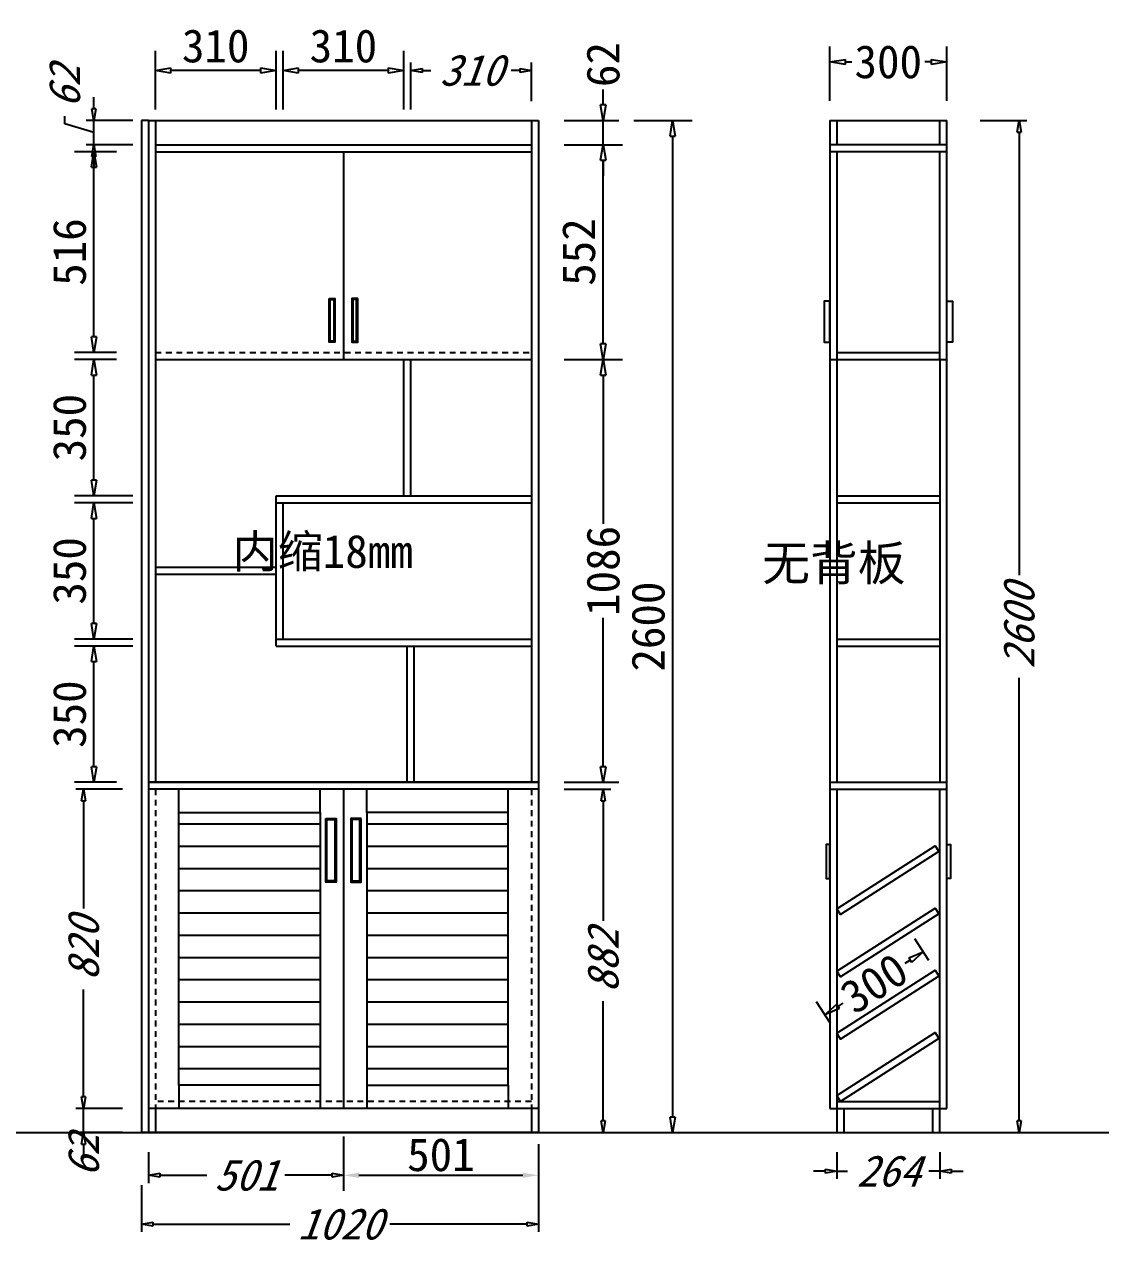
# Model space of a CAD drawing. Header units: millimetres. Extents: x 366509 to 398313, y -1245498 to -1202747.
# Drawn here: x 376097 to 378862, y -1221403 to -1218268 of the extents above; entities that cross this region are included whole.
import ezdxf

# ---------------------------------------------------------------- set-up
doc = ezdxf.new("R2010")
doc.units = ezdxf.units.MM
doc.header["$LTSCALE"] = 20
doc.linetypes.add('JIS_02_0.7', pattern=[1.35, 0.75, -0.6])
doc.layers.get('Defpoints').update_dxf_attribs({"color": 250})
doc.styles.get("Standard").update_dxf_attribs({"font": 'SimSun.ttf', "height": 85})
doc.styles.add('text', font='SimSun.ttf', dxfattribs={"height": 85})
doc.styles.add('汉字', font='SimSun.ttf', dxfattribs={"oblique": 20, "height": 80})
doc.dimstyles.new('200', dxfattribs={"dimtxt": 90, "dimasz": 40, "dimexe": 50, "dimexo": 100, "dimgap": 20, "dimtad": 1, "dimdec": 0, "dimtxsty": 'Standard', "dimblk": 'CLOSEDBLANK', "dimcen": 100, "dimdle": 50, "dimclrd": 256, "dimclre": 256, "dimclrt": 256, "dimadec": 0, "dimazin": 0, "dimtfac": 1, "dimtdec": 0, "dimtmove": 2, "dimatfit": 3, "dimldrblk": 'CLOSEDBLANK', "dimfxl": 100, "dimfxlon": 1, "dimlwd": 25, "dimlwe": 25, "dimarcsym": 0})
doc.dimstyles.new('ISO-25', dxfattribs={"dimtxt": 2.5, "dimasz": 2.5, "dimexe": 1.25, "dimexo": 0.625, "dimtad": 1, "dimtxsty": 'Standard', "dimcen": 2.5, "dimadec": 0, "dimazin": 0, "dimtfac": 1, "dimtmove": 0, "dimatfit": 3, "dimfxl": 1, "dimarcsym": 0})
doc.dimstyles.get("Standard").update_dxf_attribs({"dimtxt": 0.18, "dimasz": 0.18, "dimexe": 0.18, "dimexo": 0.0625, "dimgap": 0.09, "dimtad": 0, "dimtih": 1, "dimtoh": 1, "dimdec": 4, "dimzin": 0, "dimdsep": 46, "dimtxsty": 'Standard', "dimcen": 0.09, "dimadec": 0, "dimazin": 0, "dimtfac": 1, "dimtdec": 4, "dimtofl": 0, "dimtmove": 0, "dimatfit": 3, "dimfxl": 1, "dimtolj": 1, "dimtzin": 0, "dimarcsym": 0})
doc.dimstyles.new('周文晶', dxfattribs={"dimtxt": 70, "dimasz": 40, "dimexe": 40, "dimexo": 30, "dimgap": 10, "dimtad": 0, "dimdec": 0, "dimtxsty": 'Standard', "dimblk": 'CLOSEDBLANK', "dimcen": 200, "dimclrd": 256, "dimclre": 256, "dimadec": 0, "dimazin": 0, "dimtfac": 1, "dimtdec": 0, "dimtmove": 0, "dimatfit": 3, "dimldrblk": 'CLOSEDBLANK', "dimfxl": 100, "dimfxlon": 1, "dimarcsym": 0})

# ---------------------------------------------------------------- blocks, each defined once
blk = doc.blocks.new('_ClosedBlank')
at = {"color": 0, "linetype": 'ByBlock', "lineweight": -2}
for p, q in [((-1, 0.167), (0, 0)), ((-1, 0.167), (-1, -0.167)), ((0, 0), (-1, -0.167))]:
    blk.add_line(p, q, dxfattribs=at)
blk = doc.blocks.new('*D786')
at = {"lineweight": 25, "transparency": 16777216}
for p, q in [((376249.2, -1221023.1), (376249.2, -1220993.1)), ((376349.2, -1221053.1), (376229.2, -1221053.1)), ((376249.2, -1221115.1), (376249.2, -1221053.1)), ((376349.2, -1221115.1), (376229.2, -1221115.1)), ((376249.2, -1221145.1), (376249.2, -1221175.1))]:
    blk.add_line(p, q, dxfattribs=at)
at = {"layer": 'Defpoints', "color": 0, "transparency": 16777216}
for p in [(376249.2, -1221053.1), (376433.6, -1221053.1), (376415.6, -1221115.1)]:
    blk.add_point(p, dxfattribs=at)
at = {"lineweight": 25, "transparency": 16777216, "xscale": 30, "yscale": 30, "zscale": 30}
for p, rotation in [((376249.2, -1221053.1), 270), ((376249.2, -1221115.1), 90)]:
    blk.add_blockref('_ClosedBlank', p, dxfattribs=dict(at, rotation=rotation))
at = {"lineweight": -3, "transparency": 16777216, "insert": (376249.2, -1221175.1), "char_height": 80, "attachment_point": 5, "rotation": 90, "style": '汉字'}
blk.add_mtext('62', dxfattribs=at)
blk = doc.blocks.new('*D787')
at = {"lineweight": 25, "transparency": 16777216}
for p, q in [((376349.2, -1220233.1), (376229.2, -1220233.1)), ((376249.2, -1220263.1), (376249.2, -1220538.9)), ((376249.2, -1221023.1), (376249.2, -1220747.2)), ((376349.2, -1221053.1), (376229.2, -1221053.1))]:
    blk.add_line(p, q, dxfattribs=at)
at = {"layer": 'Defpoints', "color": 0, "transparency": 16777216}
for p in [(376249.2, -1220233.1), (376433.6, -1220233.1), (376433.6, -1221053.1)]:
    blk.add_point(p, dxfattribs=at)
at = {"lineweight": 25, "transparency": 16777216, "xscale": 30, "yscale": 30, "zscale": 30}
for p, rotation in [((376249.2, -1220233.1), 90), ((376249.2, -1221053.1), 270)]:
    blk.add_blockref('_ClosedBlank', p, dxfattribs=dict(at, rotation=rotation))
at = {"lineweight": -3, "transparency": 16777216, "insert": (376249.2, -1220643.1), "char_height": 80, "attachment_point": 5, "rotation": 90, "style": '汉字'}
blk.add_mtext('820', dxfattribs=at)
blk = doc.blocks.new('*D794')
at = {"lineweight": 25, "transparency": 16777216}
for p, q in [((377089.6, -1218486.5), (377089.6, -1218366.5)), ((377399.6, -1218465.2), (377399.6, -1218366.5)), ((377119.6, -1218386.5), (377141.3, -1218386.5)), ((377369.6, -1218386.5), (377347.9, -1218386.5))]:
    blk.add_line(p, q, dxfattribs=at)
at = {"layer": 'Defpoints', "color": 0, "transparency": 16777216}
for p in [(377399.6, -1218386.5), (377399.6, -1218515.2), (377089.6, -1219129.1)]:
    blk.add_point(p, dxfattribs=at)
at = {"lineweight": 25, "transparency": 16777216, "xscale": 30, "yscale": 30, "zscale": 30, "rotation": 180}
blk.add_blockref('_ClosedBlank', (377089.6, -1218386.5), dxfattribs=at)
at = {"lineweight": 25, "transparency": 16777216, "xscale": 30, "yscale": 30, "zscale": 30}
blk.add_blockref('_ClosedBlank', (377399.6, -1218386.5), dxfattribs=at)
at = {"lineweight": -3, "transparency": 16777216, "insert": (377244.6, -1218386.5), "char_height": 80, "attachment_point": 5, "style": '汉字'}
blk.add_mtext('310', dxfattribs=at)
blk = doc.blocks.new('*D788')
at = {"lineweight": 25, "transparency": 16777216}
for p, q in [((376397.6, -1221250.2), (376397.6, -1221370.2)), ((377417.6, -1221250.2), (377417.6, -1221370.2)), ((376427.6, -1221350.2), (376779, -1221350.2)), ((377387.6, -1221350.2), (377036.2, -1221350.2))]:
    blk.add_line(p, q, dxfattribs=at)
at = {"layer": 'Defpoints', "color": 0, "transparency": 16777216}
for p in [(376397.6, -1221115.1), (377417.6, -1221115.1), (377417.6, -1221350.2)]:
    blk.add_point(p, dxfattribs=at)
at = {"lineweight": 25, "transparency": 16777216, "xscale": 30, "yscale": 30, "zscale": 30, "rotation": 180}
blk.add_blockref('_ClosedBlank', (376397.6, -1221350.2), dxfattribs=at)
at = {"lineweight": 25, "transparency": 16777216, "xscale": 30, "yscale": 30, "zscale": 30}
blk.add_blockref('_ClosedBlank', (377417.6, -1221350.2), dxfattribs=at)
at = {"lineweight": -3, "transparency": 16777216, "insert": (376907.6, -1221350.2), "char_height": 80, "attachment_point": 5, "style": '汉字'}
blk.add_mtext('1020', dxfattribs=at)
blk = doc.blocks.new('*D795')
at = {"lineweight": 25, "transparency": 16777216}
for p, q in [((378184, -1221165.1), (378184, -1221234.1)), ((378448.4, -1221165.1), (378448.4, -1221234.1)), ((378154, -1221214.1), (378124, -1221214.1)), ((378184, -1221214.1), (378211.6, -1221214.1)), ((378448.4, -1221214.1), (378420.8, -1221214.1)), ((378478.4, -1221214.1), (378508.4, -1221214.1))]:
    blk.add_line(p, q, dxfattribs=at)
at = {"layer": 'Defpoints', "color": 0, "transparency": 16777216}
for p in [(378184, -1221115.1), (378448.4, -1221115.1), (378448.4, -1221214.1)]:
    blk.add_point(p, dxfattribs=at)
at = {"lineweight": 25, "transparency": 16777216, "xscale": 30, "yscale": 30, "zscale": 30}
blk.add_blockref('_ClosedBlank', (378184, -1221214.1), dxfattribs=at)
at = {"lineweight": 25, "transparency": 16777216, "xscale": 30, "yscale": 30, "zscale": 30, "rotation": 180}
blk.add_blockref('_ClosedBlank', (378448.4, -1221214.1), dxfattribs=at)
at = {"lineweight": -3, "transparency": 16777216, "insert": (378316.2, -1221214.1), "char_height": 80, "attachment_point": 5, "style": '汉字'}
blk.add_mtext('264', dxfattribs=at)
blk = doc.blocks.new('*D796')
at = {"lineweight": 25, "transparency": 16777216}
for p, q in [((378552.3, -1218515.1), (378672.3, -1218515.1)), ((378652.3, -1218545.1), (378652.3, -1219682.9)), ((378652.3, -1221085.1), (378652.3, -1219947.2)), ((378552.3, -1221115.1), (378672.3, -1221115.1))]:
    blk.add_line(p, q, dxfattribs=at)
at = {"layer": 'Defpoints', "color": 0, "transparency": 16777216}
for p in [(378466.4, -1218515.1), (378466.4, -1221115.1), (378652.3, -1221115.1)]:
    blk.add_point(p, dxfattribs=at)
at = {"lineweight": 25, "transparency": 16777216, "xscale": 30, "yscale": 30, "zscale": 30}
for p, rotation in [((378652.3, -1218515.1), 90), ((378652.3, -1221115.1), 270)]:
    blk.add_blockref('_ClosedBlank', p, dxfattribs=dict(at, rotation=rotation))
at = {"lineweight": -3, "transparency": 16777216, "insert": (378652.3, -1219815.1), "char_height": 80, "attachment_point": 5, "rotation": 90, "style": '汉字'}
blk.add_mtext('2600', dxfattribs=at)
blk = doc.blocks.new('*D789')
at = {"lineweight": 25, "transparency": 16777216}
for p, q in [((377483.9, -1220233.1), (377603.9, -1220233.1)), ((377583.9, -1220263.1), (377583.9, -1220570.6)), ((377583.9, -1221085.1), (377583.9, -1220777.6)), ((377483.9, -1221115.1), (377603.9, -1221115.1))]:
    blk.add_line(p, q, dxfattribs=at)
at = {"layer": 'Defpoints', "color": 0, "transparency": 16777216}
for p in [(377417.6, -1220233.1), (377399.6, -1221115.1), (377583.9, -1221115.1)]:
    blk.add_point(p, dxfattribs=at)
at = {"lineweight": 25, "transparency": 16777216, "xscale": 30, "yscale": 30, "zscale": 30}
for p, rotation in [((377583.9, -1220233.1), 90), ((377583.9, -1221115.1), 270)]:
    blk.add_blockref('_ClosedBlank', p, dxfattribs=dict(at, rotation=rotation))
at = {"lineweight": -3, "transparency": 16777216, "insert": (377583.9, -1220674.1), "char_height": 80, "attachment_point": 5, "rotation": 90, "style": '汉字'}
blk.add_mtext('882', dxfattribs=at)
blk = doc.blocks.new('*D797')
at = {"lineweight": 25, "transparency": 16777216}
for p, q in [((376275.8, -1218485.2), (376275.8, -1218455.2)), ((376200.8, -1218523.7), (376200.8, -1218503.7)), ((376275.8, -1218546.2), (376200.8, -1218523.7)), ((376375.8, -1218515.2), (376255.8, -1218515.2)), ((376275.8, -1218577.2), (376275.8, -1218515.2)), ((376275.8, -1218577.2), (376275.8, -1218515.2)), ((376375.8, -1218577.2), (376255.8, -1218577.2)), ((376275.8, -1218607.2), (376275.8, -1218637.2))]:
    blk.add_line(p, q, dxfattribs=at)
at = {"layer": 'Defpoints', "color": 0, "transparency": 16777216}
for p in [(376275.8, -1218515.2), (376433.6, -1218515.2), (376433.6, -1218577.2)]:
    blk.add_point(p, dxfattribs=at)
at = {"lineweight": 25, "transparency": 16777216, "xscale": 30, "yscale": 30, "zscale": 30}
for p, rotation in [((376275.8, -1218515.2), 270), ((376275.8, -1218577.2), 90)]:
    blk.add_blockref('_ClosedBlank', p, dxfattribs=dict(at, rotation=rotation))
at = {"lineweight": -3, "transparency": 16777216, "insert": (376200.8, -1218428.9), "char_height": 80, "attachment_point": 5, "rotation": 90, "style": '汉字'}
blk.add_mtext('62', dxfattribs=at)
blk = doc.blocks.new('*D790')
at = {"lineweight": 25, "transparency": 16777216}
for p, q in [((376916.6, -1221124.6), (376916.6, -1221244.6)), ((376415.6, -1221165.1), (376415.6, -1221244.6)), ((376445.6, -1221224.6), (376565.7, -1221224.6)), ((376886.6, -1221224.6), (376766.5, -1221224.6))]:
    blk.add_line(p, q, dxfattribs=at)
at = {"layer": 'Defpoints', "color": 0, "transparency": 16777216}
for p in [(376916.6, -1221053.1), (376415.6, -1221115.1), (376415.6, -1221224.6)]:
    blk.add_point(p, dxfattribs=at)
at = {"lineweight": 25, "transparency": 16777216, "xscale": 30, "yscale": 30, "zscale": 30, "rotation": 180}
blk.add_blockref('_ClosedBlank', (376415.6, -1221224.6), dxfattribs=at)
at = {"lineweight": 25, "transparency": 16777216, "xscale": 30, "yscale": 30, "zscale": 30}
blk.add_blockref('_ClosedBlank', (376916.6, -1221224.6), dxfattribs=at)
at = {"lineweight": -3, "transparency": 16777216, "insert": (376666.1, -1221224.6), "char_height": 80, "attachment_point": 5, "style": '汉字'}
blk.add_mtext('501', dxfattribs=at)
blk = doc.blocks.new('*D791')
at = {"lineweight": 25, "transparency": 16777216}
for p, q in [((377662.2, -1218515.2), (377812.2, -1218515.2)), ((377762.2, -1218555.2), (377762.2, -1221075.1)), ((377662.2, -1221115.1), (377812.2, -1221115.1))]:
    blk.add_line(p, q, dxfattribs=at)
at = {"layer": 'Defpoints', "color": 0, "transparency": 16777216}
for p in [(377255.6, -1218515.2), (377255.6, -1221115.1), (377762.2, -1221115.1)]:
    blk.add_point(p, dxfattribs=at)
at = {"lineweight": 25, "transparency": 16777216, "xscale": 40, "yscale": 40, "zscale": 40}
for p, rotation in [((377762.2, -1218515.2), 90), ((377762.2, -1221115.1), 270)]:
    blk.add_blockref('_ClosedBlank', p, dxfattribs=dict(at, rotation=rotation))
at = {"lineweight": -3, "transparency": 16777216, "insert": (377699.7, -1219815.1), "char_height": 85, "attachment_point": 5, "rotation": 90}
blk.add_mtext('2600', dxfattribs=at)
blk = doc.blocks.new('*D798')
at = {"lineweight": 25, "transparency": 16777216}
for p, q in [((376761.6, -1218486.5), (376761.6, -1218336.5)), ((377071.6, -1218486.5), (377071.6, -1218336.5)), ((377031.6, -1218386.5), (376801.6, -1218386.5))]:
    blk.add_line(p, q, dxfattribs=at)
at = {"layer": 'Defpoints', "color": 0, "transparency": 16777216}
for p in [(376761.6, -1218386.5), (377071.6, -1219129.1), (376761.6, -1219497.1)]:
    blk.add_point(p, dxfattribs=at)
at = {"lineweight": 25, "transparency": 16777216, "xscale": 40, "yscale": 40, "zscale": 40, "rotation": 180}
blk.add_blockref('_ClosedBlank', (376761.6, -1218386.5), dxfattribs=at)
at = {"lineweight": 25, "transparency": 16777216, "xscale": 40, "yscale": 40, "zscale": 40}
blk.add_blockref('_ClosedBlank', (377071.6, -1218386.5), dxfattribs=at)
at = {"lineweight": -3, "transparency": 16777216, "insert": (376916.6, -1218324), "char_height": 85, "attachment_point": 5}
blk.add_mtext('310', dxfattribs=at)
blk = doc.blocks.new('*D799')
at = {"lineweight": 25, "transparency": 16777216}
for p, q in [((376433.6, -1218486.5), (376433.6, -1218336.5)), ((376743.6, -1218486.5), (376743.6, -1218336.5)), ((376703.6, -1218386.5), (376473.6, -1218386.5))]:
    blk.add_line(p, q, dxfattribs=at)
at = {"layer": 'Defpoints', "color": 0, "transparency": 16777216}
for p in [(376433.6, -1218386.5), (376743.6, -1219479.1), (376433.6, -1219663.1)]:
    blk.add_point(p, dxfattribs=at)
at = {"lineweight": 25, "transparency": 16777216, "xscale": 40, "yscale": 40, "zscale": 40, "rotation": 180}
blk.add_blockref('_ClosedBlank', (376433.6, -1218386.5), dxfattribs=at)
at = {"lineweight": 25, "transparency": 16777216, "xscale": 40, "yscale": 40, "zscale": 40}
blk.add_blockref('_ClosedBlank', (376743.6, -1218386.5), dxfattribs=at)
at = {"lineweight": -3, "transparency": 16777216, "insert": (376588.6, -1218324), "char_height": 85, "attachment_point": 5}
blk.add_mtext('310', dxfattribs=at)
blk = doc.blocks.new('*D792')
at = {"lineweight": 25, "transparency": 16777216}
for p, q in [((376375.8, -1219865.1), (376225.8, -1219865.1)), ((376275.8, -1220175.1), (376275.8, -1219905.1)), ((376333.6, -1220215.1), (376225.8, -1220215.1))]:
    blk.add_line(p, q, dxfattribs=at)
at = {"layer": 'Defpoints', "color": 0, "transparency": 16777216}
for p in [(376275.8, -1219865.1), (376743.6, -1219865.1), (376433.6, -1220215.1)]:
    blk.add_point(p, dxfattribs=at)
at = {"lineweight": 25, "transparency": 16777216, "xscale": 40, "yscale": 40, "zscale": 40}
for p, rotation in [((376275.8, -1219865.1), 90), ((376275.8, -1220215.1), 270)]:
    blk.add_blockref('_ClosedBlank', p, dxfattribs=dict(at, rotation=rotation))
at = {"lineweight": -3, "transparency": 16777216, "insert": (376213.3, -1220040.1), "char_height": 85, "attachment_point": 5, "rotation": 90}
blk.add_mtext('350', dxfattribs=at)
blk = doc.blocks.new('*D800')
at = {"lineweight": 25, "transparency": 16777216}
for p, q in [((376375.8, -1219497.1), (376225.8, -1219497.1)), ((376275.8, -1219807.1), (376275.8, -1219537.1)), ((376375.8, -1219847.1), (376225.8, -1219847.1))]:
    blk.add_line(p, q, dxfattribs=at)
at = {"layer": 'Defpoints', "color": 0, "transparency": 16777216}
for p in [(376275.8, -1219497.1), (376743.6, -1219497.1), (376743.6, -1219847.1)]:
    blk.add_point(p, dxfattribs=at)
at = {"lineweight": 25, "transparency": 16777216, "xscale": 40, "yscale": 40, "zscale": 40}
for p, rotation in [((376275.8, -1219497.1), 90), ((376275.8, -1219847.1), 270)]:
    blk.add_blockref('_ClosedBlank', p, dxfattribs=dict(at, rotation=rotation))
at = {"lineweight": -3, "transparency": 16777216, "insert": (376213.3, -1219672.1), "char_height": 85, "attachment_point": 5, "rotation": 90}
blk.add_mtext('350', dxfattribs=at)
blk = doc.blocks.new('*D801')
at = {"lineweight": 25, "transparency": 16777216}
for p, q in [((376333.6, -1219129.1), (376225.8, -1219129.1)), ((376275.8, -1219439.1), (376275.8, -1219169.1)), ((376375.8, -1219479.1), (376225.8, -1219479.1))]:
    blk.add_line(p, q, dxfattribs=at)
at = {"layer": 'Defpoints', "color": 0, "transparency": 16777216}
for p in [(376275.8, -1219129.1), (376433.6, -1219129.1), (376743.6, -1219479.1)]:
    blk.add_point(p, dxfattribs=at)
at = {"lineweight": 25, "transparency": 16777216, "xscale": 40, "yscale": 40, "zscale": 40}
for p, rotation in [((376275.8, -1219129.1), 90), ((376275.8, -1219479.1), 270)]:
    blk.add_blockref('_ClosedBlank', p, dxfattribs=dict(at, rotation=rotation))
at = {"lineweight": -3, "transparency": 16777216, "insert": (376213.3, -1219304.1), "char_height": 85, "attachment_point": 5, "rotation": 90}
blk.add_mtext('350', dxfattribs=at)
blk = doc.blocks.new('*D802')
at = {"lineweight": 25, "transparency": 16777216}
for p, q in [((376333.6, -1218595.2), (376225.8, -1218595.2)), ((376275.8, -1219071.1), (376275.8, -1218635.2)), ((376333.6, -1219111.1), (376225.8, -1219111.1))]:
    blk.add_line(p, q, dxfattribs=at)
at = {"layer": 'Defpoints', "color": 0, "transparency": 16777216}
for p in [(376275.8, -1218595.2), (376433.6, -1218595.2), (376433.6, -1219111.1)]:
    blk.add_point(p, dxfattribs=at)
at = {"lineweight": 25, "transparency": 16777216, "xscale": 40, "yscale": 40, "zscale": 40}
for p, rotation in [((376275.8, -1218595.2), 90), ((376275.8, -1219111.1), 270)]:
    blk.add_blockref('_ClosedBlank', p, dxfattribs=dict(at, rotation=rotation))
at = {"lineweight": -3, "transparency": 16777216, "insert": (376213.3, -1218853.1), "char_height": 85, "attachment_point": 5, "rotation": 90}
blk.add_mtext('516', dxfattribs=at)
blk = doc.blocks.new('*D803')
at = {"lineweight": 25, "transparency": 16777216}
for p, q in [((377499.6, -1218577.2), (377633.9, -1218577.2)), ((377583.9, -1219089.1), (377583.9, -1218617.2)), ((377499.6, -1219129.1), (377633.9, -1219129.1))]:
    blk.add_line(p, q, dxfattribs=at)
at = {"layer": 'Defpoints', "color": 0, "transparency": 16777216}
for p in [(377399.6, -1218577.2), (377583.9, -1218577.2), (377399.6, -1219129.1)]:
    blk.add_point(p, dxfattribs=at)
at = {"lineweight": 25, "transparency": 16777216, "xscale": 40, "yscale": 40, "zscale": 40}
for p, rotation in [((377583.9, -1218577.2), 90), ((377583.9, -1219129.1), 270)]:
    blk.add_blockref('_ClosedBlank', p, dxfattribs=dict(at, rotation=rotation))
at = {"lineweight": -3, "transparency": 16777216, "insert": (377521.4, -1218853.1), "char_height": 85, "attachment_point": 5, "rotation": 90}
blk.add_mtext('552', dxfattribs=at)
blk = doc.blocks.new('*D793')
at = {"color": 0, "lineweight": -2, "transparency": 16777216}
for p, q in [((376916.6, -1221124.6), (376916.6, -1221264.6)), ((377417.6, -1221145.1), (377417.6, -1221264.6)), ((376956.6, -1221224.6), (377377.6, -1221224.6))]:
    blk.add_line(p, q, dxfattribs=at)
at = {"color": 0, "transparency": 16777216}
for points in [[(376956.6, -1221217.9), (376956.6, -1221231.3), (376916.6, -1221224.6)], [(377377.6, -1221217.9), (377377.6, -1221231.3), (377417.6, -1221224.6)]]:
    blk.add_solid(points, dxfattribs=at)
at = {"layer": 'Defpoints', "color": 0, "transparency": 16777216}
for p in [(376916.6, -1221053.1), (377417.6, -1221115.1), (377417.6, -1221224.6)]:
    blk.add_point(p, dxfattribs=at)
at = {"color": 0, "lineweight": -3, "transparency": 16777216, "insert": (377167.1, -1221172.1), "char_height": 85, "attachment_point": 5}
blk.add_mtext('501', dxfattribs=at)
blk = doc.blocks.new('*D785')
at = {"lineweight": -2, "transparency": 16777216}
for p, q in [((378166, -1218464.7), (378166, -1218324.7)), ((378466.4, -1218464.7), (378466.4, -1218324.7)), ((378206, -1218364.7), (378222.2, -1218364.7)), ((378426.4, -1218364.7), (378410.3, -1218364.7))]:
    blk.add_line(p, q, dxfattribs=at)
at = {"layer": 'Defpoints', "color": 0, "transparency": 16777216}
for p in [(378466.4, -1218364.7), (378166, -1218515.1), (378466.4, -1218515.1)]:
    blk.add_point(p, dxfattribs=at)
at = {"lineweight": -2, "transparency": 16777216, "xscale": 40, "yscale": 40, "zscale": 40, "rotation": 180}
blk.add_blockref('_ClosedBlank', (378166, -1218364.7), dxfattribs=at)
at = {"lineweight": -2, "transparency": 16777216, "xscale": 40, "yscale": 40, "zscale": 40}
blk.add_blockref('_ClosedBlank', (378466.4, -1218364.7), dxfattribs=at)
at = {"color": 0, "transparency": 16777216, "insert": (378316.2, -1218364.7), "char_height": 85, "attachment_point": 5}
blk.add_mtext('300', dxfattribs=at)
blk = doc.blocks.new('*D804')
at = {"lineweight": -2, "transparency": 16777216}
for p, q in [((377583.9, -1218475.2), (377583.9, -1218435.2)), ((377483.9, -1218515.2), (377623.9, -1218515.2)), ((377583.9, -1218577.2), (377583.9, -1218515.2)), ((377483.9, -1218577.2), (377623.9, -1218577.2)), ((377583.9, -1218617.2), (377583.9, -1218657.2))]:
    blk.add_line(p, q, dxfattribs=at)
at = {"layer": 'Defpoints', "color": 0, "transparency": 16777216}
for p in [(377399.6, -1218515.2), (377583.9, -1218515.2), (377399.6, -1218577.2)]:
    blk.add_point(p, dxfattribs=at)
at = {"lineweight": -2, "transparency": 16777216, "xscale": 40, "yscale": 40, "zscale": 40}
for p, rotation in [((377583.9, -1218515.2), 270), ((377583.9, -1218577.2), 90)]:
    blk.add_blockref('_ClosedBlank', p, dxfattribs=dict(at, rotation=rotation))
at = {"color": 0, "transparency": 16777216, "insert": (377583.9, -1218371.4), "char_height": 85, "attachment_point": 5, "rotation": 90}
blk.add_mtext('62', dxfattribs=at)
blk = doc.blocks.new('*D805')
at = {"lineweight": -2, "transparency": 16777216}
for p, q in [((377483.9, -1219129.1), (377623.9, -1219129.1)), ((377583.9, -1219169.1), (377583.9, -1219551.1)), ((377583.9, -1220175.1), (377583.9, -1219793)), ((377483.9, -1220215.1), (377623.9, -1220215.1))]:
    blk.add_line(p, q, dxfattribs=at)
at = {"layer": 'Defpoints', "color": 0, "transparency": 16777216}
for p in [(377399.6, -1219129.1), (377399.6, -1220215.1), (377583.9, -1220215.1)]:
    blk.add_point(p, dxfattribs=at)
at = {"lineweight": -2, "transparency": 16777216, "xscale": 40, "yscale": 40, "zscale": 40}
for p, rotation in [((377583.9, -1219129.1), 90), ((377583.9, -1220215.1), 270)]:
    blk.add_blockref('_ClosedBlank', p, dxfattribs=dict(at, rotation=rotation))
at = {"color": 0, "transparency": 16777216, "insert": (377583.9, -1219672.1), "char_height": 85, "attachment_point": 5, "rotation": 90}
blk.add_mtext('1086', dxfattribs=at)
blk = doc.blocks.new('*D806')
at = {"lineweight": -2, "transparency": 16777216}
for p, q in [((378420.4, -1220672.8), (378384.6, -1220616.9)), ((378372.5, -1220672.1), (378359.1, -1220680.7)), ((378167.8, -1220834.7), (378132, -1220778.7)), ((378187.3, -1220790.8), (378200.7, -1220782.2))]:
    blk.add_line(p, q, dxfattribs=at)
at = {"layer": 'Defpoints', "color": 0, "transparency": 16777216}
for p in [(378406.2, -1220650.5), (378436.6, -1220698.1), (378184, -1220859.9)]:
    blk.add_point(p, dxfattribs=at)
at = {"lineweight": -2, "transparency": 16777216, "xscale": 40, "yscale": 40, "zscale": 40}
for p, rotation in [((378406.2, -1220650.5), 32.65196531528703), ((378153.6, -1220812.4), 212.651965315287)]:
    blk.add_blockref('_ClosedBlank', p, dxfattribs=dict(at, rotation=rotation))
at = {"color": 0, "transparency": 16777216, "insert": (378279.9, -1220731.5), "char_height": 85, "attachment_point": 5, "rotation": 32.652}
blk.add_mtext('300', dxfattribs=at)

msp = doc.modelspace()

# ---------------------------------------------------------------- hatches: boundary and pattern name
at = {"lineweight": -3}
h = msp.add_hatch(dxfattribs=at)
h.set_pattern_fill('LINE', color=250, scale=18, style=0)
h.set_pattern_definition([(0, (255496.86, -1213063.863), (0, 57.15), [])])
h.paths.add_polyline_path([(377339.586, -1220293.067), (376976.586, -1220293.067), (376976.586, -1220993.067), (377339.586, -1220993.067)])
h.paths.add_polyline_path([(376493.586, -1220293.067), (376493.586, -1220993.067), (376856.586, -1220993.067), (376856.586, -1220293.067)])

# ---------------------------------------------------------------- linework, layer by layer
for p, q in [((376397.586, -1218515.202), (376397.586, -1221115.067)), ((376415.586, -1218515.202), (376415.586, -1221115.067)), ((376415.586, -1218515.202), (377417.586, -1218515.202)), ((376433.586, -1218515.202), (376433.586, -1220215.067)), ((377143.697, -1218515.202), (377417.586, -1218515.202)), ((377399.586, -1218515.202), (377399.586, -1220215.067)), ((377417.586, -1218515.202), (377417.586, -1221115.067)), ((378166.027, -1218515.067), (378466.414, -1218515.067)), ((378166.027, -1218515.067), (378166.027, -1221053.067)), ((378184.027, -1218515.067), (378184.027, -1218577.067)), ((378184.027, -1218515.067), (378184.027, -1218577.067)), ((378448.414, -1218577.067), (378448.414, -1218515.067)), ((378448.414, -1218577.067), (378448.414, -1218515.067)), ((378466.414, -1221053.067), (378466.414, -1218515.067)), ((376433.586, -1218577.202), (377399.586, -1218577.202)), ((376433.586, -1218595.202), (377399.586, -1218595.202)), ((378166.027, -1218577.067), (378466.414, -1218577.067)), ((378166.027, -1218595.067), (378466.414, -1218595.067)), ((378184.027, -1218595.067), (378184.027, -1219129.067)), ((378448.414, -1219129.067), (378448.414, -1218595.067)), ((376433.586, -1219129.067), (377399.586, -1219129.067)), ((377071.586, -1219479.067), (377071.586, -1219129.067)), ((377089.586, -1219479.067), (377089.586, -1219129.067)), ((378166.027, -1219129.067), (378466.414, -1219129.067)), ((378184.027, -1219111.067), (378448.414, -1219111.067)), ((376743.586, -1219865.067), (376743.586, -1219479.067)), ((376743.586, -1219479.067), (377399.586, -1219479.067)), ((376743.586, -1219497.067), (377399.586, -1219497.067)), ((376761.586, -1219847.067), (376761.586, -1219497.067)), ((378184.027, -1219479.067), (378448.414, -1219479.067)), ((378184.027, -1219497.067), (378448.414, -1219497.067)), ((376743.586, -1219663.067), (376433.586, -1219663.067)), ((376743.586, -1219681.067), (376433.586, -1219681.067)), ((376743.586, -1219847.067), (377399.586, -1219847.067)), ((378184.027, -1219847.067), (378448.414, -1219847.067)), ((376743.586, -1219865.067), (377399.586, -1219865.067)), ((377080.586, -1220215.067), (377080.586, -1219865.067)), ((377098.586, -1220215.067), (377098.586, -1219865.067)), ((378184.027, -1219865.067), (378448.414, -1219865.067)), ((377417.586, -1220215.067), (376415.586, -1220215.067)), ((376415.586, -1220215.067), (377417.586, -1220215.067)), ((378166.027, -1220215.067), (378466.414, -1220215.067)), ((377417.586, -1220233.067), (376415.586, -1220233.067)), ((376493.586, -1220293.067), (376493.586, -1220233.067)), ((376856.586, -1220293.067), (376856.586, -1220233.067)), ((376916.586, -1220233.067), (376916.586, -1221053.067)), ((376976.586, -1220293.067), (376976.586, -1220233.067)), ((377339.586, -1220293.067), (377339.586, -1220233.067)), ((378166.027, -1220233.067), (378466.414, -1220233.067)), ((378184.027, -1220233.067), (378184.027, -1221115.067)), ((378448.414, -1221115.067), (378448.414, -1220233.067)), ((376493.586, -1220993.067), (376493.586, -1221053.067)), ((376856.586, -1220993.067), (376856.586, -1221053.067)), ((376976.586, -1220993.067), (376976.586, -1221053.067)), ((377339.586, -1220993.067), (377339.586, -1221053.067)), ((378184.027, -1221035.067), (378448.414, -1221035.067)), ((377417.586, -1221053.067), (376415.586, -1221053.067)), ((377399.586, -1221053.067), (377399.586, -1221115.067)), ((378166.027, -1221053.067), (378466.414, -1221053.067)), ((378202.027, -1221053.067), (378202.027, -1221115.067)), ((378430.414, -1221115.067), (378430.414, -1221053.067)), ((377417.586, -1221115.067), (376415.586, -1221115.067)), ((378184.027, -1221115.067), (378448.414, -1221115.067))]:
    msp.add_line(p, q, dxfattribs=at)
for p, q in [((376415.586, -1218515.202), (376397.586, -1218515.202)), ((376916.586, -1218595.202), (376916.586, -1219129.067)), ((378184.027, -1219129.067), (378184.027, -1220215.067)), ((378448.414, -1219129.067), (378448.414, -1220215.067)), ((376433.586, -1221053.067), (376433.586, -1221115.067)), ((366509.141, -1221115.067), (398312.891, -1221115.067)), ((376415.586, -1221115.067), (376397.586, -1221115.067))]:
    msp.add_line(p, q)
at = {"color": 250, "linetype": 'JIS_02_0.7', "lineweight": -3}
for p, q in [((376433.586, -1219111.067), (377399.586, -1219111.067)), ((376433.586, -1220233.067), (376433.586, -1221053.067)), ((377399.586, -1220233.067), (377399.586, -1221053.067)), ((377399.586, -1221035.067), (376433.586, -1221035.067))]:
    msp.add_line(p, q, dxfattribs=at)
for points in [[(376879.773, -1218972.039), (376894.953, -1218972.039), (376894.953, -1219084.602), (376879.773, -1219084.602)], [(376953.398, -1218972.039), (376938.219, -1218972.039), (376938.219, -1219084.602), (376953.398, -1219084.602)], [(376882.773, -1218975.039), (376891.953, -1218975.039), (376891.953, -1219081.602), (376882.773, -1219081.602)], [(376950.398, -1218975.039), (376941.219, -1218975.039), (376941.219, -1219081.602), (376950.398, -1219081.602)], [(378166.027, -1218979.023), (378151.289, -1218979.023), (378151.289, -1219084.844), (378166.027, -1219084.844)], [(378466.414, -1218979.023), (378481.151, -1218979.023), (378481.151, -1219084.844), (378466.414, -1219084.844)], [(378166.027, -1220374.699), (378156.697, -1220374.699), (378156.697, -1220462.277), (378166.027, -1220462.277)], [(378466.414, -1220374.699), (378475.743, -1220374.699), (378475.743, -1220462.277), (378466.414, -1220462.277)]]:
    msp.add_lwpolyline(points, close=True)
at = {"lineweight": -3}
for points in [[(376493.586, -1220293.067), (376856.586, -1220293.067), (376856.586, -1220993.067), (376493.586, -1220993.067)], [(376871.29, -1220307.888), (376897.858, -1220307.888), (376897.858, -1220471.399), (376871.29, -1220471.399)], [(376874.29, -1220310.888), (376894.858, -1220310.888), (376894.858, -1220468.399), (376874.29, -1220468.399)], [(376961.882, -1220307.888), (376935.314, -1220307.888), (376935.314, -1220471.399), (376961.882, -1220471.399)], [(376958.882, -1220310.888), (376938.314, -1220310.888), (376938.314, -1220468.399), (376958.882, -1220468.399)], [(377339.586, -1220293.067), (376976.586, -1220293.067), (376976.586, -1220993.067), (377339.586, -1220993.067)]]:
    msp.add_lwpolyline(points, close=True, dxfattribs=at)
for points in [[(378184.027, -1220539.912), (378436.616, -1220378.051), (378446.327, -1220393.207), (378193.738, -1220555.067), (378184.027, -1220539.912)], [(378184.027, -1220699.912), (378436.616, -1220538.051), (378446.327, -1220553.207), (378193.738, -1220715.067), (378184.027, -1220699.912)], [(378184.027, -1220859.912), (378436.616, -1220698.051), (378446.327, -1220713.207), (378193.738, -1220875.067), (378184.027, -1220859.912)], [(378184.027, -1221019.912), (378436.616, -1220858.051), (378446.327, -1220873.207), (378193.738, -1221035.067), (378184.027, -1221019.912)]]:
    msp.add_lwpolyline(points)

# ---------------------------------------------------------------- texts
at = {"insert": (376631.758, -1219579.219), "char_height": 85, "width": 635.82031, "attachment_point": 1, "style": 'text'}
msp.add_mtext('内缩18mm', dxfattribs=at)
at = {"lineweight": -3, "insert": (377992.289, -1219606.69), "char_height": 90, "width": 545.64139, "attachment_point": 1}
msp.add_mtext('无背板', dxfattribs=at)

# ---------------------------------------------------------------- dimensions: what is measured, and where the dimension line sits
at = {"lineweight": -3}
for base, p1, p2, picture, middle in [((376433.586, -1218386.531), (376743.586, -1219479.067), (376433.586, -1219663.067), '*D799', (376588.586, -1218324.031)), ((376761.586, -1218386.531), (377071.586, -1219129.067), (376761.586, -1219497.067), '*D798', (376916.586, -1218324.031))]:
    dim = msp.add_linear_dim(base=base, p1=p1, p2=p2, dimstyle='200', dxfattribs=at)
    dim.commit()
    dim.dimension.update_dxf_attribs({"geometry": picture, "text_midpoint": middle})
for base, p1, p2, picture, middle in [((377583.949, -1218515.202), (377399.586, -1218577.202), (377399.586, -1218515.202), '*D804', (377583.949, -1218371.369)), ((377583.949, -1220215.067), (377399.586, -1219129.067), (377399.586, -1220215.067), '*D805', (377583.949, -1219672.067))]:
    dim = msp.add_linear_dim(base=base, p1=p1, p2=p2, angle=90, dimstyle='周文晶')
    dim.commit()
    dim.dimension.update_dxf_attribs({"geometry": picture, "text_midpoint": middle})
dim = msp.add_linear_dim(base=(378466.414, -1218364.688), p1=(378166.027, -1218515.067), p2=(378466.414, -1218515.067), dimstyle='周文晶')
dim.commit()
dim.dimension.update_dxf_attribs({"geometry": '*D785', "text_midpoint": (378316.22, -1218364.688)})
for base, p1, p2, dimstyle, override, picture, middle in [((377399.586, -1218386.531), (377089.586, -1219129.067), (377399.586, -1218515.202), 'Standard', {"dimtxt": 80, "dimasz": 30, "dimexe": 20, "dimexo": 50, "dimgap": 10, "dimtih": 0, "dimtoh": 0, "dimdec": 0, "dimzin": 8, "dimtxsty": '汉字', "dimblk": 'ClosedBlank', "dimcen": 2.5, "dimclrd": 256, "dimclre": 256, "dimclrt": 256, "dimtdec": 0, "dimtofl": 1, "dimtmove": 1, "dimldrblk": 'ClosedBlank', "dimfxl": 100, "dimfxlon": 1, "dimtolj": 0, "dimtzin": 8, "dimlwd": 25, "dimlwe": 25, "dimarcsym": 1}, '*D794', (377244.586, -1218386.531)), ((377417.586, -1221224.611), (376916.586, -1221053.067), (377417.586, -1221115.067), 'ISO-25', {"dimtxt": 70, "dimasz": 40, "dimexe": 40, "dimexo": 30, "dimgap": 10, "dimfxl": 100, "dimfxlon": 1}, '*D793', (377167.086, -1221172.111)), ((377417.586, -1221350.169), (376397.586, -1221115.067), (377417.586, -1221115.067), 'Standard', {"dimtxt": 80, "dimasz": 30, "dimexe": 20, "dimexo": 50, "dimgap": 10, "dimtih": 0, "dimtoh": 0, "dimdec": 0, "dimzin": 8, "dimtxsty": '汉字', "dimblk": 'ClosedBlank', "dimcen": 2.5, "dimclrd": 256, "dimclre": 256, "dimclrt": 256, "dimtdec": 0, "dimtofl": 1, "dimtmove": 1, "dimldrblk": 'ClosedBlank', "dimfxl": 100, "dimfxlon": 1, "dimtolj": 0, "dimtzin": 8, "dimlwd": 25, "dimlwe": 25, "dimarcsym": 1}, '*D788', (376907.586, -1221350.169)), ((378448.414, -1221214.097), (378184.027, -1221115.067), (378448.414, -1221115.067), 'Standard', {"dimtxt": 80, "dimasz": 30, "dimexe": 20, "dimexo": 50, "dimgap": 10, "dimtih": 0, "dimtoh": 0, "dimdec": 0, "dimzin": 8, "dimtxsty": '汉字', "dimblk": 'ClosedBlank', "dimcen": 2.5, "dimclrd": 256, "dimclre": 256, "dimclrt": 256, "dimtdec": 0, "dimtofl": 1, "dimtmove": 1, "dimldrblk": 'ClosedBlank', "dimfxl": 100, "dimfxlon": 1, "dimtolj": 0, "dimtzin": 8, "dimlwd": 25, "dimlwe": 25, "dimarcsym": 1}, '*D795', (378316.22, -1221214.097))]:
    dim = msp.add_linear_dim(base=base, p1=p1, p2=p2, dimstyle=dimstyle, override=override, dxfattribs=at)
    dim.commit()
    dim.dimension.update_dxf_attribs({"geometry": picture, "text_midpoint": middle})
for base, p1, p2, angle, picture, middle in [((376275.784, -1218515.202), (376433.586, -1218577.202), (376433.586, -1218515.202), 90, '*D797', (376200.784, -1218493.702)), ((378652.311, -1221115.067), (378466.414, -1218515.067), (378466.414, -1221115.067), 90, '*D796', (378652.311, -1219815.067)), ((376249.223, -1220233.067), (376433.586, -1221053.067), (376433.586, -1220233.067), 270, '*D787', (376249.223, -1220643.067)), ((377583.949, -1221115.067), (377417.586, -1220233.067), (377399.586, -1221115.067), 90, '*D789', (377583.949, -1220674.067)), ((376415.586, -1221224.611), (376916.586, -1221053.067), (376415.586, -1221115.067), 180, '*D790', (376666.086, -1221224.611))]:
    dim = msp.add_linear_dim(base=base, p1=p1, p2=p2, angle=angle, dimstyle='Standard', override={"dimtxt": 80, "dimasz": 30, "dimexe": 20, "dimexo": 50, "dimgap": 10, "dimtih": 0, "dimtoh": 0, "dimdec": 0, "dimzin": 8, "dimtxsty": '汉字', "dimblk": 'ClosedBlank', "dimcen": 2.5, "dimclrd": 256, "dimclre": 256, "dimclrt": 256, "dimtdec": 0, "dimtofl": 1, "dimtmove": 1, "dimldrblk": 'ClosedBlank', "dimfxl": 100, "dimfxlon": 1, "dimtolj": 0, "dimtzin": 8, "dimlwd": 25, "dimlwe": 25, "dimarcsym": 1}, dxfattribs=at)
    dim.commit()
    dim.dimension.update_dxf_attribs({"geometry": picture, "text_midpoint": middle})
for base, p1, p2, picture, middle in [((377762.176, -1221115.067), (377255.642, -1218515.202), (377255.642, -1221115.067), '*D791', (377699.676, -1219815.135)), ((376275.784, -1218595.202), (376433.586, -1219111.067), (376433.586, -1218595.202), '*D802', (376213.284, -1218853.135)), ((377583.949, -1218577.202), (377399.586, -1219129.067), (377399.586, -1218577.202), '*D803', (377521.449, -1218853.135)), ((376275.784, -1219129.067), (376743.586, -1219479.067), (376433.586, -1219129.067), '*D801', (376213.284, -1219304.067)), ((376275.784, -1219497.067), (376743.586, -1219847.067), (376743.586, -1219497.067), '*D800', (376213.284, -1219672.067)), ((376275.784, -1219865.067), (376433.586, -1220215.067), (376743.586, -1219865.067), '*D792', (376213.284, -1220040.067))]:
    dim = msp.add_linear_dim(base=base, p1=p1, p2=p2, angle=90, dimstyle='200', dxfattribs=at)
    dim.commit()
    dim.dimension.update_dxf_attribs({"geometry": picture, "text_midpoint": middle})
dim = msp.add_aligned_dim(p1=(378184.027, -1220859.912), p2=(378436.616, -1220698.051), distance=56.422, dimstyle='周文晶')
dim.commit()
dim.dimension.update_dxf_attribs({"geometry": '*D806', "text_midpoint": (378279.88, -1220731.477)})
dim = msp.add_linear_dim(base=(376249.223, -1221053.067), p1=(376415.586, -1221115.067), p2=(376433.586, -1221053.067), angle=270, dimstyle='Standard', override={"dimtxt": 80, "dimasz": 30, "dimexe": 20, "dimexo": 50, "dimgap": 10, "dimtih": 0, "dimtoh": 0, "dimdec": 0, "dimzin": 8, "dimtxsty": '汉字', "dimblk": 'ClosedBlank', "dimcen": 2.5, "dimclrd": 256, "dimclre": 256, "dimclrt": 256, "dimtdec": 0, "dimtofl": 1, "dimtmove": 1, "dimldrblk": 'ClosedBlank', "dimfxl": 100, "dimfxlon": 1, "dimtolj": 0, "dimtzin": 8, "dimlwd": 25, "dimlwe": 25, "dimarcsym": 1}, dxfattribs=at)
dim.commit()
dim.dimension.update_dxf_attribs({"geometry": '*D786', "text_midpoint": (376249.223, -1221175.067), "dimtype": 128})

doc.saveas('drawing.dxf')
